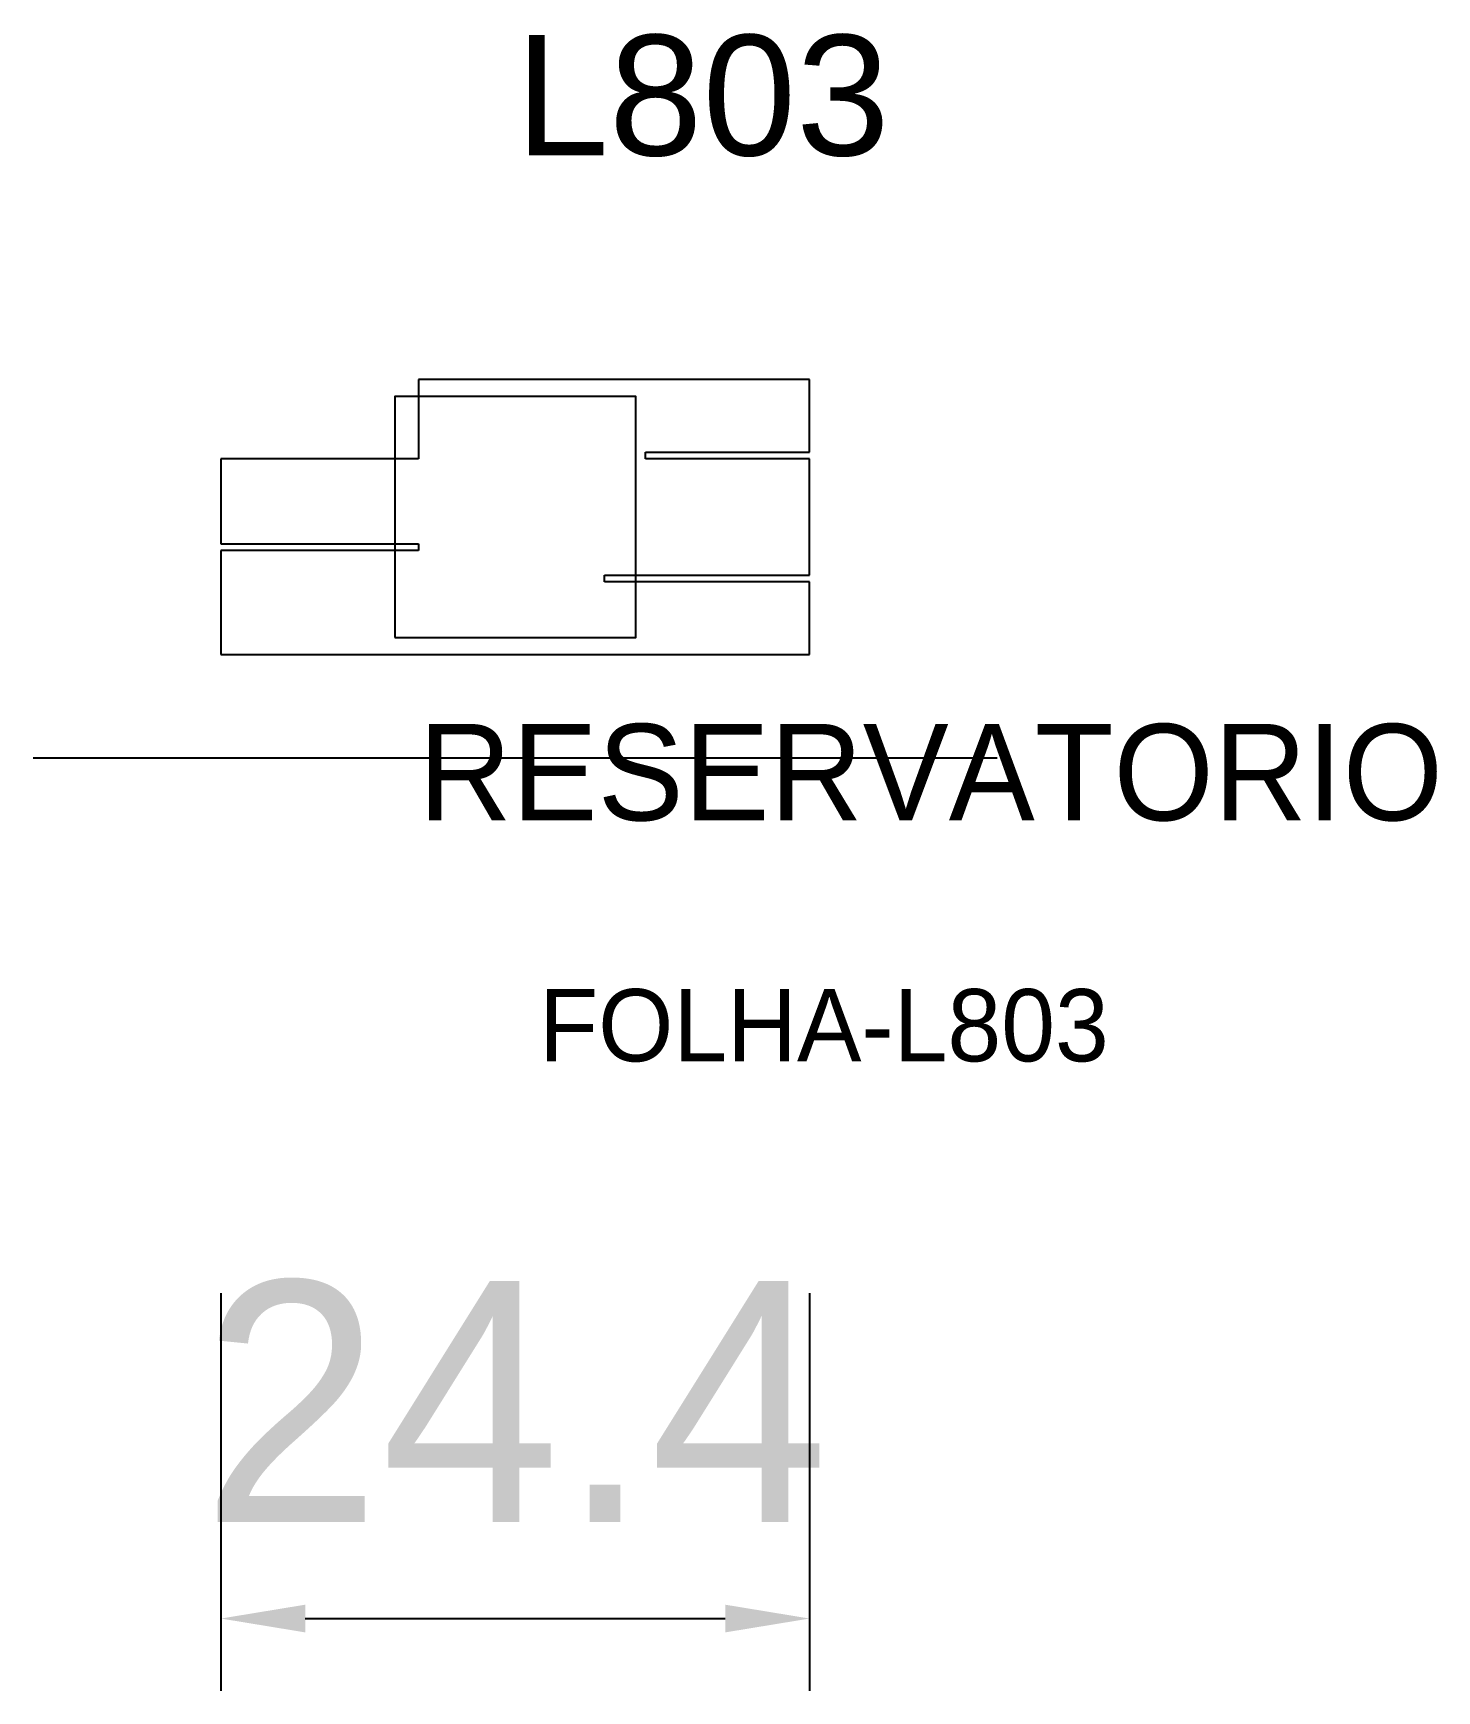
# Model space of a CAD drawing. Header units: metres. Extents: x 214.4 to 272.6, y 147.1 to 215.9.
import ezdxf

# ---------------------------------------------------------------- set-up
doc = ezdxf.new("R2010")
doc.units = ezdxf.units.M
for name, color, linetype in [('COTA', 241, 'CONTINUOUS'), ('FOLHA', 255, 'CONTINUOUS'), ('Hachura', 251, 'CONTINUOUS'), ('NOMENCLATURA', 7, 'CONTINUOUS'), ('Nível', 160, 'CONTINUOUS'), ('Painéis', 200, 'CONTINUOUS'), ('Pilares', 5, 'CONTINUOUS'), ('SARR_2.2x7', 40, 'CONTINUOUS')]:
    doc.layers.add(name, color=color, linetype=linetype)
doc.styles.add('ARIAL', font='Arial.ttf')
doc.dimstyles.new('EZ DXF', dxfattribs={"dimtxt": 10, "dimasz": 3.5, "dimexe": 3, "dimexo": 1.5, "dimgap": 1, "dimtad": 1, "dimdec": 1, "dimdsep": 46, "dimcen": 2.5, "dimazin": 3, "dimtfac": 1, "dimtmove": 0, "dimatfit": 3})

msp = doc.modelspace()

# ---------------------------------------------------------------- hatches: boundary and pattern name
at = {"layer": 'Hachura'}
h = msp.add_hatch(dxfattribs=at)
h.set_pattern_fill('ANSI31', scale=50)
h.paths.add_polyline_path([(230.4, 198.2), (222.2, 198.2), (222.2, 194.68), (230.4, 194.68), (230.4, 194.4), (222.2, 194.4), (222.2, 190.08), (246.62, 190.08), (246.62, 193.1), (238.12, 193.1), (238.12, 193.38), (246.62, 193.38), (246.62, 198.2), (239.82, 198.2), (239.82, 198.48), (246.62, 198.48), (246.62, 201.5), (230.4, 201.5)])
h = msp.add_hatch(dxfattribs=at)
h.set_pattern_fill('ANSI31', scale=50)
h.paths.add_polyline_path([(230.4, 198.2), (222.2, 198.2), (222.2, 194.68), (230.4, 194.68), (230.4, 194.4), (222.2, 194.4), (222.2, 190.08), (246.62, 190.08), (246.62, 193.1), (238.12, 193.1), (238.12, 193.38), (246.62, 193.38), (246.62, 198.2), (239.82, 198.2), (239.82, 198.48), (246.62, 198.48), (246.62, 201.5), (230.4, 201.5)])

# ---------------------------------------------------------------- linework, layer by layer
at = {"layer": 'Painéis', "color": 200}
for p, q in [((246.62, 201.5), (230.4, 201.5)), ((230.4, 201.5), (230.4, 198.2)), ((246.62, 201.5), (230.4, 201.5)), ((230.4, 201.5), (230.4, 198.2)), ((246.62, 198.48), (246.62, 201.5)), ((246.62, 198.48), (246.62, 201.5)), ((230.4, 198.2), (222.2, 198.2)), ((222.2, 198.2), (222.2, 194.68)), ((230.4, 198.2), (222.2, 198.2)), ((222.2, 198.2), (222.2, 194.68)), ((239.82, 198.2), (239.82, 198.48)), ((239.82, 198.48), (246.62, 198.48)), ((239.82, 198.2), (239.82, 198.48)), ((239.82, 198.48), (246.62, 198.48)), ((246.62, 198.2), (239.82, 198.2)), ((246.62, 198.2), (239.82, 198.2)), ((246.62, 193.38), (246.62, 198.2)), ((246.62, 193.38), (246.62, 198.2)), ((222.2, 194.68), (230.4, 194.68)), ((222.2, 194.68), (230.4, 194.68)), ((230.4, 194.68), (230.4, 194.4)), ((230.4, 194.68), (230.4, 194.4)), ((230.4, 194.4), (222.2, 194.4)), ((222.2, 194.4), (222.2, 190.08)), ((230.4, 194.4), (222.2, 194.4)), ((222.2, 194.4), (222.2, 190.08)), ((238.12, 193.1), (238.12, 193.38)), ((238.12, 193.38), (246.62, 193.38)), ((238.12, 193.1), (238.12, 193.38)), ((238.12, 193.38), (246.62, 193.38)), ((246.62, 193.1), (238.12, 193.1)), ((246.62, 193.1), (238.12, 193.1)), ((246.62, 190.08), (246.62, 193.1)), ((246.62, 190.08), (246.62, 193.1)), ((222.2, 190.08), (246.62, 190.08)), ((222.2, 190.08), (246.62, 190.08))]:
    msp.add_line(p, q, dxfattribs=at)
at = {"layer": 'Pilares'}
msp.add_lwpolyline([(229.41, 190.79), (239.41, 190.79), (239.41, 200.79), (229.41, 200.79)], close=True, dxfattribs=at)
msp.add_lwpolyline([(229.41, 190.79), (239.41, 190.79), (239.41, 200.79), (229.41, 200.79)], close=True, dxfattribs=at)
at = {"layer": 'SARR_2.2x7'}
msp.add_line((214.41, 185.79), (254.41, 185.79), dxfattribs=at)
msp.add_line((214.41, 185.79), (254.41, 185.79), dxfattribs=at)

# ---------------------------------------------------------------- texts
at = {"layer": 'FOLHA'}
msp.add_text('FOLHA-L803', height=3, dxfattribs=at).set_placement((235.4, 173.2))
msp.add_text('FOLHA-L803', height=3, dxfattribs=at).set_placement((235.4, 173.2))
at = {"layer": 'NOMENCLATURA', "insert": (234.41, 215.79), "char_height": 5, "attachment_point": 1, "style": 'ARIAL'}
msp.add_mtext('L803', dxfattribs=at)
msp.add_mtext('L803', dxfattribs=at)
at = {"layer": 'Nível'}
msp.add_text('RESERVATORIO', height=4, dxfattribs=at).set_placement((230.4, 183.2))
msp.add_text('RESERVATORIO', height=4, dxfattribs=at).set_placement((230.4, 183.2))

# ---------------------------------------------------------------- dimensions: what is measured, and where the dimension line sits
at = {"layer": 'COTA'}
msp.add_linear_dim(base=(222.2, 150.08), p1=(222.2, 165.08), p2=(246.62, 165.08), dimstyle='EZ DXF', dxfattribs=at).render()
msp.add_linear_dim(base=(222.2, 150.08), p1=(222.2, 165.08), p2=(246.62, 165.08), dimstyle='EZ DXF', dxfattribs=at).render()

doc.saveas('drawing.dxf')
